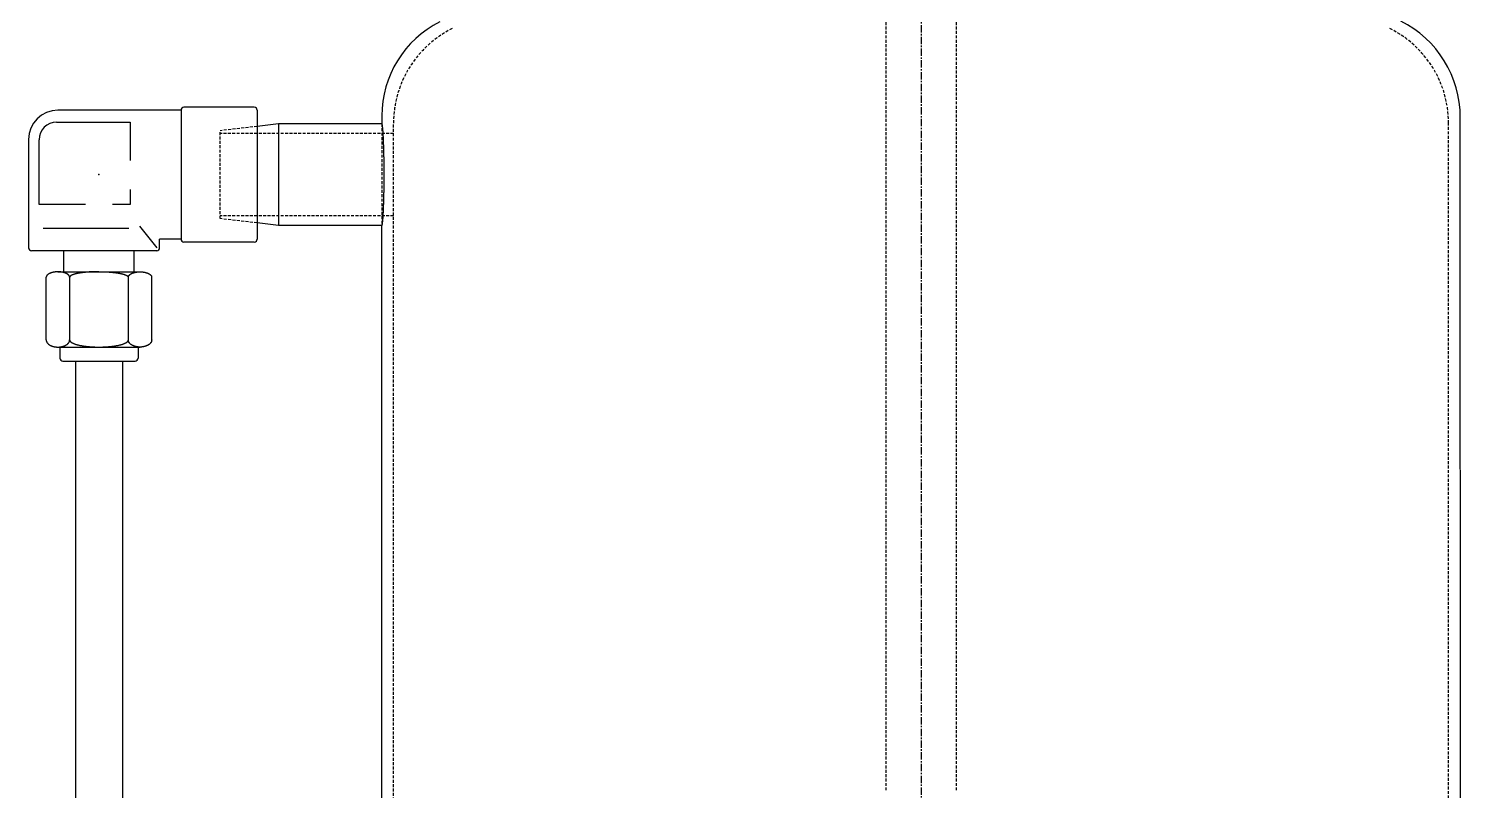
# Model space of a CAD drawing. Extents: x 248 to 1051, y 18 to 1053.
# Drawn here: x 264.2 to 508.5, y 349.5 to 479.4 of the extents above; entities that cross this region are included whole.
import ezdxf

# ---------------------------------------------------------------- set-up
doc = ezdxf.new("R2010")
doc.units = 0
doc.linetypes.add('CENTER', pattern=[2, 1.25, -0.25, 0.25, -0.25])
doc.linetypes.add('DASHED', pattern=[0.75, 0.5, -0.25])
doc.layers.get('0').update_dxf_attribs({"linetype": 'CONTINUOUS'})
doc.layers.add('CENTER', color=1, linetype='CENTER')

msp = doc.modelspace()

# ---------------------------------------------------------------- linework, layer by layer
at = {"color": 3, "linetype": 'DASHED'}
for p, q in [((410.5, 495.52), (410.5, 349.52)), ((422.5, 495.52), (422.5, 349.52)), ((303.24, 462.75), (296.89, 462.02)), ((296.89, 447.02), (296.89, 462.02)), ((324.5, 463.17), (324.5, 445.87)), ((326.5, 272.07), (326.5, 463.3)), ((506.5, 269.4), (506.5, 463.3)), ((303.24, 461.52), (296.89, 461.52)), ((326.5, 461.52), (303.24, 461.52)), ((303.24, 447.52), (296.89, 447.52)), ((326.5, 447.52), (303.24, 447.52)), ((303.24, 446.29), (296.89, 447.02))]:
    msp.add_line(p, q, dxfattribs=at)
at = {"color": 7, "linetype": 'CONTINUOUS'}
for p, q in [((290.24, 465.52), (269.24, 465.52)), ((290.24, 465.52), (290.24, 443.52)), ((302.74, 466.02), (290.74, 466.02)), ((303.24, 465.52), (303.24, 443.52)), ((324.5, 464.53), (324.5, 463.17)), ((508.51, 283.81), (508.5, 464.28)), ((269.02, 463.48), (281.56, 463.48)), ((281.56, 463.48), (281.56, 456.91)), ((306.89, 463.17), (303.24, 462.75)), ((324.5, 463.17), (306.89, 463.17)), ((306.89, 463.17), (306.89, 445.87)), ((264.24, 460.52), (264.24, 442.05)), ((266.02, 449.45), (266.02, 460.48)), ((281.56, 451.99), (281.56, 449.45)), ((273.94, 449.45), (266.02, 449.45)), ((281.56, 449.45), (278.57, 449.45)), ((266.7, 445.4), (281.34, 445.4)), ((283.15, 445.74), (286.09, 442.05)), ((306.89, 445.87), (303.24, 446.29)), ((324.5, 445.87), (306.89, 445.87)), ((324.5, 283.81), (324.5, 445.87)), ((286.59, 442.05), (286.59, 443.52)), ((290.24, 443.52), (286.59, 443.52)), ((302.74, 443.02), (290.74, 443.02)), ((286.09, 441.55), (264.74, 441.55)), ((270.22, 437.95), (270.22, 441.55)), ((282.26, 437.95), (282.26, 441.55)), ((269.24, 437.95), (283.24, 437.95)), ((267.24, 426.33), (267.24, 437.01)), ((271.23, 437.01), (271.23, 426.04)), ((281.24, 437.01), (281.24, 426.04)), ((285.24, 426.33), (285.24, 437.01)), ((269.24, 425.12), (283.24, 425.12)), ((269.57, 425.12), (269.57, 423.22)), ((282.91, 425.12), (282.91, 423.22)), ((270.07, 422.72), (282.41, 422.72)), ((272.24, 422.72), (272.24, 224.32)), ((280.24, 422.72), (280.24, 224.32))]:
    msp.add_line(p, q, dxfattribs=at)
for points in [[(324.5, 445.87, 0), (324.51, 445.87, 0), (324.52, 445.88, 0), (324.53, 445.89, 0), (324.54, 445.91, 0), (324.55, 445.93, 0), (324.56, 445.96, 0), (324.57, 445.99, 0), (324.58, 446.03, 0), (324.59, 446.08, 0), (324.6, 446.13, 0), (324.6, 446.18, 0), (324.61, 446.24, 0), (324.62, 446.3, 0), (324.63, 446.37, 0), (324.64, 446.45, 0), (324.65, 446.52, 0), (324.66, 446.61, 0), (324.67, 446.7, 0), (324.68, 446.79, 0), (324.68, 446.89, 0), (324.69, 446.99, 0), (324.7, 447.1, 0), (324.71, 447.21, 0), (324.72, 447.32, 0), (324.72, 447.44, 0), (324.73, 447.57, 0), (324.74, 447.7, 0), (324.75, 447.83, 0), (324.75, 447.97, 0), (324.76, 448.11, 0), (324.77, 448.25, 0), (324.77, 448.4, 0), (324.78, 448.55, 0), (324.79, 448.71, 0), (324.8, 448.87, 0), (324.8, 449.03, 0), (324.81, 449.19, 0), (324.81, 449.36, 0), (324.82, 449.54, 0), (324.82, 449.71, 0), (324.83, 449.89, 0), (324.83, 450.07, 0), (324.84, 450.25, 0), (324.84, 450.44, 0), (324.85, 450.63, 0), (324.85, 450.82, 0), (324.86, 451.01, 0), (324.86, 451.21, 0), (324.86, 451.4, 0), (324.87, 451.6, 0), (324.87, 451.8, 0), (324.87, 452.01, 0), (324.88, 452.21, 0), (324.88, 452.42, 0), (324.88, 452.62, 0), (324.88, 452.83, 0), (324.88, 453.04, 0), (324.88, 453.25, 0), (324.89, 453.46, 0), (324.89, 453.67, 0), (324.89, 453.88, 0), (324.89, 454.09, 0), (324.89, 454.3, 0), (324.89, 454.52, 0), (324.89, 454.73, 0), (324.89, 454.94, 0), (324.89, 455.15, 0), (324.89, 455.36, 0), (324.89, 455.57, 0), (324.88, 455.79, 0), (324.88, 456, 0), (324.88, 456.2, 0), (324.88, 456.41, 0), (324.88, 456.62, 0), (324.88, 456.82, 0), (324.87, 457.03, 0), (324.87, 457.23, 0), (324.87, 457.43, 0), (324.86, 457.63, 0), (324.86, 457.83, 0), (324.86, 458.02, 0), (324.85, 458.21, 0), (324.85, 458.41, 0), (324.84, 458.59, 0), (324.84, 458.78, 0), (324.83, 458.96, 0), (324.83, 459.14, 0), (324.82, 459.32, 0), (324.82, 459.5, 0), (324.81, 459.67, 0), (324.81, 459.84, 0), (324.8, 460, 0), (324.8, 460.17, 0), (324.79, 460.33, 0), (324.78, 460.48, 0), (324.77, 460.63, 0), (324.77, 460.78, 0), (324.76, 460.93, 0), (324.75, 461.07, 0), (324.75, 461.2, 0), (324.74, 461.34, 0), (324.73, 461.46, 0), (324.72, 461.59, 0), (324.72, 461.71, 0), (324.71, 461.82, 0), (324.7, 461.94, 0), (324.69, 462.04, 0), (324.68, 462.14, 0), (324.68, 462.24, 0), (324.67, 462.34, 0), (324.66, 462.42, 0), (324.65, 462.51, 0), (324.64, 462.59, 0), (324.63, 462.66, 0), (324.62, 462.73, 0), (324.61, 462.79, 0), (324.6, 462.85, 0), (324.6, 462.91, 0), (324.59, 462.96, 0), (324.58, 463, 0), (324.57, 463.04, 0), (324.56, 463.07, 0), (324.55, 463.1, 0), (324.54, 463.12, 0), (324.53, 463.14, 0), (324.52, 463.16, 0), (324.51, 463.16, 0), (324.5, 463.17, 0)], [(271.23, 437.01, 0), (271.23, 437.04, 0), (271.23, 437.06, 0), (271.23, 437.08, 0), (271.22, 437.1, 0), (271.22, 437.13, 0), (271.21, 437.15, 0), (271.2, 437.17, 0), (271.19, 437.19, 0), (271.19, 437.22, 0), (271.17, 437.24, 0), (271.16, 437.26, 0), (271.15, 437.28, 0), (271.13, 437.31, 0), (271.12, 437.33, 0), (271.1, 437.35, 0), (271.08, 437.37, 0), (271.06, 437.39, 0), (271.04, 437.41, 0), (271.02, 437.43, 0), (271, 437.45, 0), (270.97, 437.47, 0), (270.95, 437.49, 0), (270.92, 437.51, 0), (270.9, 437.53, 0), (270.87, 437.55, 0), (270.84, 437.57, 0), (270.81, 437.59, 0), (270.78, 437.61, 0), (270.75, 437.62, 0), (270.72, 437.64, 0), (270.68, 437.66, 0), (270.65, 437.67, 0), (270.61, 437.69, 0), (270.58, 437.71, 0), (270.54, 437.72, 0), (270.5, 437.74, 0), (270.46, 437.75, 0), (270.43, 437.76, 0), (270.39, 437.78, 0), (270.35, 437.79, 0), (270.31, 437.8, 0), (270.26, 437.81, 0), (270.22, 437.83, 0), (270.18, 437.84, 0), (270.13, 437.85, 0), (270.09, 437.86, 0), (270.05, 437.87, 0), (270, 437.88, 0), (269.95, 437.88, 0), (269.91, 437.89, 0), (269.86, 437.9, 0), (269.82, 437.91, 0), (269.77, 437.91, 0), (269.72, 437.92, 0), (269.67, 437.93, 0), (269.63, 437.93, 0), (269.58, 437.93, 0), (269.53, 437.94, 0), (269.48, 437.94, 0), (269.43, 437.94, 0), (269.38, 437.94, 0), (269.33, 437.95, 0), (269.29, 437.95, 0), (269.24, 437.95, 0), (269.19, 437.95, 0), (269.14, 437.95, 0), (269.09, 437.94, 0), (269.04, 437.94, 0), (268.99, 437.94, 0), (268.94, 437.94, 0), (268.89, 437.93, 0), (268.85, 437.93, 0), (268.8, 437.93, 0), (268.75, 437.92, 0), (268.7, 437.91, 0), (268.66, 437.91, 0), (268.61, 437.9, 0), (268.56, 437.89, 0), (268.52, 437.88, 0), (268.47, 437.88, 0), (268.43, 437.87, 0), (268.38, 437.86, 0), (268.34, 437.85, 0), (268.3, 437.84, 0), (268.25, 437.83, 0), (268.21, 437.81, 0), (268.17, 437.8, 0), (268.13, 437.79, 0), (268.09, 437.78, 0), (268.05, 437.76, 0), (268.01, 437.75, 0), (267.97, 437.74, 0), (267.93, 437.72, 0), (267.89, 437.71, 0), (267.86, 437.69, 0), (267.82, 437.67, 0), (267.79, 437.66, 0), (267.76, 437.64, 0), (267.72, 437.62, 0), (267.69, 437.61, 0), (267.66, 437.59, 0), (267.63, 437.57, 0), (267.6, 437.55, 0), (267.58, 437.53, 0), (267.55, 437.51, 0), (267.52, 437.49, 0), (267.5, 437.47, 0), (267.48, 437.45, 0), (267.45, 437.43, 0), (267.43, 437.41, 0), (267.41, 437.39, 0), (267.39, 437.37, 0), (267.37, 437.35, 0), (267.36, 437.33, 0), (267.34, 437.31, 0), (267.32, 437.28, 0), (267.31, 437.26, 0), (267.3, 437.24, 0), (267.29, 437.22, 0), (267.28, 437.19, 0), (267.27, 437.17, 0), (267.26, 437.15, 0), (267.25, 437.13, 0), (267.25, 437.1, 0), (267.25, 437.08, 0), (267.24, 437.06, 0), (267.24, 437.04, 0), (267.24, 437.01, 0)], [(276.24, 437.96, 0), (276.18, 437.96, 0), (276.12, 437.96, 0), (276.06, 437.96, 0), (276, 437.96, 0), (275.94, 437.96, 0), (275.88, 437.96, 0), (275.81, 437.96, 0), (275.75, 437.96, 0), (275.69, 437.96, 0), (275.63, 437.96, 0), (275.57, 437.96, 0), (275.51, 437.96, 0), (275.45, 437.96, 0), (275.39, 437.95, 0), (275.33, 437.95, 0), (275.27, 437.95, 0), (275.21, 437.95, 0), (275.15, 437.95, 0), (275.09, 437.94, 0), (275.03, 437.94, 0), (274.98, 437.94, 0), (274.92, 437.94, 0), (274.86, 437.93, 0), (274.8, 437.93, 0), (274.74, 437.93, 0), (274.68, 437.92, 0), (274.62, 437.92, 0), (274.57, 437.92, 0), (274.51, 437.91, 0), (274.45, 437.91, 0), (274.39, 437.9, 0), (274.34, 437.9, 0), (274.28, 437.9, 0), (274.22, 437.89, 0), (274.17, 437.89, 0), (274.11, 437.88, 0), (274.06, 437.88, 0), (274, 437.87, 0), (273.95, 437.87, 0), (273.89, 437.86, 0), (273.84, 437.86, 0), (273.79, 437.85, 0), (273.73, 437.85, 0), (273.68, 437.84, 0), (273.63, 437.83, 0), (273.57, 437.83, 0), (273.52, 437.82, 0), (273.47, 437.81, 0), (273.42, 437.81, 0), (273.37, 437.8, 0), (273.32, 437.8, 0), (273.27, 437.79, 0), (273.22, 437.78, 0), (273.17, 437.77, 0), (273.12, 437.77, 0), (273.08, 437.76, 0), (273.03, 437.75, 0), (272.98, 437.74, 0), (272.94, 437.74, 0), (272.89, 437.73, 0), (272.84, 437.72, 0), (272.8, 437.71, 0), (272.75, 437.7, 0), (272.71, 437.7, 0), (272.67, 437.69, 0), (272.62, 437.68, 0), (272.58, 437.67, 0), (272.54, 437.66, 0), (272.5, 437.65, 0), (272.46, 437.64, 0), (272.42, 437.64, 0), (272.38, 437.63, 0), (272.34, 437.62, 0), (272.3, 437.61, 0), (272.26, 437.6, 0), (272.23, 437.59, 0), (272.19, 437.58, 0), (272.15, 437.57, 0), (272.12, 437.56, 0), (272.08, 437.55, 0), (272.05, 437.54, 0), (272.02, 437.53, 0), (271.98, 437.52, 0), (271.95, 437.51, 0), (271.92, 437.5, 0), (271.89, 437.49, 0), (271.86, 437.48, 0), (271.83, 437.47, 0), (271.8, 437.46, 0), (271.77, 437.45, 0), (271.75, 437.44, 0), (271.72, 437.43, 0), (271.69, 437.42, 0), (271.67, 437.41, 0), (271.64, 437.39, 0), (271.62, 437.38, 0), (271.6, 437.37, 0), (271.57, 437.36, 0), (271.55, 437.35, 0), (271.53, 437.34, 0), (271.51, 437.33, 0), (271.49, 437.32, 0), (271.47, 437.31, 0), (271.45, 437.3, 0), (271.43, 437.28, 0), (271.42, 437.27, 0), (271.4, 437.26, 0), (271.38, 437.25, 0), (271.37, 437.24, 0), (271.36, 437.23, 0), (271.34, 437.21, 0), (271.33, 437.2, 0), (271.32, 437.19, 0), (271.31, 437.18, 0), (271.3, 437.17, 0), (271.29, 437.15, 0), (271.28, 437.14, 0), (271.27, 437.13, 0), (271.26, 437.12, 0), (271.26, 437.11, 0), (271.25, 437.1, 0), (271.25, 437.08, 0), (271.24, 437.07, 0), (271.24, 437.06, 0), (271.24, 437.05, 0), (271.24, 437.04, 0), (271.23, 437.02, 0), (271.23, 437.01, 0)], [(276.24, 437.96, 0), (276.3, 437.96, 0), (276.36, 437.96, 0), (276.42, 437.96, 0), (276.48, 437.96, 0), (276.54, 437.96, 0), (276.6, 437.96, 0), (276.66, 437.96, 0), (276.72, 437.96, 0), (276.79, 437.96, 0), (276.85, 437.96, 0), (276.91, 437.96, 0), (276.97, 437.96, 0), (277.03, 437.96, 0), (277.09, 437.95, 0), (277.15, 437.95, 0), (277.21, 437.95, 0), (277.27, 437.95, 0), (277.33, 437.95, 0), (277.38, 437.94, 0), (277.44, 437.94, 0), (277.5, 437.94, 0), (277.56, 437.94, 0), (277.62, 437.93, 0), (277.68, 437.93, 0), (277.74, 437.93, 0), (277.8, 437.92, 0), (277.86, 437.92, 0), (277.91, 437.92, 0), (277.97, 437.91, 0), (278.03, 437.91, 0), (278.08, 437.9, 0), (278.14, 437.9, 0), (278.2, 437.9, 0), (278.25, 437.89, 0), (278.31, 437.89, 0), (278.37, 437.88, 0), (278.42, 437.88, 0), (278.48, 437.87, 0), (278.53, 437.87, 0), (278.58, 437.86, 0), (278.64, 437.86, 0), (278.69, 437.85, 0), (278.75, 437.85, 0), (278.8, 437.84, 0), (278.85, 437.83, 0), (278.9, 437.83, 0), (278.95, 437.82, 0), (279.01, 437.81, 0), (279.06, 437.81, 0), (279.11, 437.8, 0), (279.16, 437.8, 0), (279.21, 437.79, 0), (279.26, 437.78, 0), (279.31, 437.77, 0), (279.35, 437.77, 0), (279.4, 437.76, 0), (279.45, 437.75, 0), (279.5, 437.74, 0), (279.54, 437.74, 0), (279.59, 437.73, 0), (279.63, 437.72, 0), (279.68, 437.71, 0), (279.72, 437.7, 0), (279.77, 437.7, 0), (279.81, 437.69, 0), (279.85, 437.68, 0), (279.9, 437.67, 0), (279.94, 437.66, 0), (279.98, 437.65, 0), (280.02, 437.64, 0), (280.06, 437.64, 0), (280.1, 437.63, 0), (280.14, 437.62, 0), (280.18, 437.61, 0), (280.21, 437.6, 0), (280.25, 437.59, 0), (280.29, 437.58, 0), (280.32, 437.57, 0), (280.36, 437.56, 0), (280.39, 437.55, 0), (280.43, 437.54, 0), (280.46, 437.53, 0), (280.49, 437.52, 0), (280.53, 437.51, 0), (280.56, 437.5, 0), (280.59, 437.49, 0), (280.62, 437.48, 0), (280.65, 437.47, 0), (280.68, 437.46, 0), (280.71, 437.45, 0), (280.73, 437.44, 0), (280.76, 437.43, 0), (280.79, 437.42, 0), (280.81, 437.41, 0), (280.84, 437.39, 0), (280.86, 437.38, 0), (280.88, 437.37, 0), (280.91, 437.36, 0), (280.93, 437.35, 0), (280.95, 437.34, 0), (280.97, 437.33, 0), (280.99, 437.32, 0), (281.01, 437.31, 0), (281.03, 437.3, 0), (281.05, 437.28, 0), (281.06, 437.27, 0), (281.08, 437.26, 0), (281.09, 437.25, 0), (281.11, 437.24, 0), (281.12, 437.23, 0), (281.13, 437.21, 0), (281.15, 437.2, 0), (281.16, 437.19, 0), (281.17, 437.18, 0), (281.18, 437.17, 0), (281.19, 437.15, 0), (281.2, 437.14, 0), (281.21, 437.13, 0), (281.21, 437.12, 0), (281.22, 437.11, 0), (281.23, 437.1, 0), (281.23, 437.08, 0), (281.24, 437.07, 0), (281.24, 437.06, 0), (281.24, 437.05, 0), (281.24, 437.04, 0), (281.24, 437.02, 0), (281.25, 437.01, 0)], [(281.25, 437.01, 0), (281.25, 437.04, 0), (281.25, 437.06, 0), (281.25, 437.08, 0), (281.25, 437.1, 0), (281.26, 437.13, 0), (281.27, 437.15, 0), (281.27, 437.17, 0), (281.28, 437.19, 0), (281.29, 437.22, 0), (281.31, 437.24, 0), (281.32, 437.26, 0), (281.33, 437.28, 0), (281.35, 437.31, 0), (281.36, 437.33, 0), (281.38, 437.35, 0), (281.4, 437.37, 0), (281.42, 437.39, 0), (281.44, 437.41, 0), (281.46, 437.43, 0), (281.48, 437.45, 0), (281.5, 437.47, 0), (281.53, 437.49, 0), (281.56, 437.51, 0), (281.58, 437.53, 0), (281.61, 437.55, 0), (281.64, 437.57, 0), (281.67, 437.59, 0), (281.7, 437.61, 0), (281.73, 437.62, 0), (281.76, 437.64, 0), (281.8, 437.66, 0), (281.83, 437.67, 0), (281.87, 437.69, 0), (281.9, 437.71, 0), (281.94, 437.72, 0), (281.98, 437.74, 0), (282.01, 437.75, 0), (282.05, 437.76, 0), (282.09, 437.78, 0), (282.13, 437.79, 0), (282.17, 437.8, 0), (282.21, 437.81, 0), (282.26, 437.83, 0), (282.3, 437.84, 0), (282.34, 437.85, 0), (282.39, 437.86, 0), (282.43, 437.87, 0), (282.48, 437.88, 0), (282.52, 437.88, 0), (282.57, 437.89, 0), (282.62, 437.9, 0), (282.66, 437.91, 0), (282.71, 437.91, 0), (282.76, 437.92, 0), (282.8, 437.93, 0), (282.85, 437.93, 0), (282.9, 437.93, 0), (282.95, 437.94, 0), (283, 437.94, 0), (283.05, 437.94, 0), (283.1, 437.94, 0), (283.14, 437.95, 0), (283.19, 437.95, 0), (283.24, 437.95, 0), (283.29, 437.95, 0), (283.34, 437.95, 0), (283.39, 437.94, 0), (283.44, 437.94, 0), (283.49, 437.94, 0), (283.54, 437.94, 0), (283.58, 437.93, 0), (283.63, 437.93, 0), (283.68, 437.93, 0), (283.73, 437.92, 0), (283.77, 437.91, 0), (283.82, 437.91, 0), (283.87, 437.9, 0), (283.92, 437.89, 0), (283.96, 437.88, 0), (284.01, 437.88, 0), (284.05, 437.87, 0), (284.1, 437.86, 0), (284.14, 437.85, 0), (284.18, 437.84, 0), (284.23, 437.83, 0), (284.27, 437.81, 0), (284.31, 437.8, 0), (284.35, 437.79, 0), (284.39, 437.78, 0), (284.43, 437.76, 0), (284.47, 437.75, 0), (284.51, 437.74, 0), (284.55, 437.72, 0), (284.58, 437.71, 0), (284.62, 437.69, 0), (284.65, 437.67, 0), (284.69, 437.66, 0), (284.72, 437.64, 0), (284.75, 437.62, 0), (284.79, 437.61, 0), (284.82, 437.59, 0), (284.85, 437.57, 0), (284.88, 437.55, 0), (284.9, 437.53, 0), (284.93, 437.51, 0), (284.95, 437.49, 0), (284.98, 437.47, 0), (285, 437.45, 0), (285.03, 437.43, 0), (285.05, 437.41, 0), (285.07, 437.39, 0), (285.09, 437.37, 0), (285.11, 437.35, 0), (285.12, 437.33, 0), (285.14, 437.31, 0), (285.15, 437.28, 0), (285.17, 437.26, 0), (285.18, 437.24, 0), (285.19, 437.22, 0), (285.2, 437.19, 0), (285.21, 437.17, 0), (285.22, 437.15, 0), (285.22, 437.13, 0), (285.23, 437.1, 0), (285.23, 437.08, 0), (285.24, 437.06, 0), (285.24, 437.04, 0), (285.24, 437.01, 0)], [(267.24, 426.33, 0), (267.24, 426.3, 0), (267.24, 426.27, 0), (267.25, 426.24, 0), (267.25, 426.21, 0), (267.25, 426.18, 0), (267.26, 426.15, 0), (267.27, 426.12, 0), (267.28, 426.09, 0), (267.29, 426.06, 0), (267.3, 426.03, 0), (267.31, 426, 0), (267.32, 425.98, 0), (267.34, 425.95, 0), (267.36, 425.92, 0), (267.37, 425.89, 0), (267.39, 425.86, 0), (267.41, 425.84, 0), (267.43, 425.81, 0), (267.45, 425.78, 0), (267.48, 425.76, 0), (267.5, 425.73, 0), (267.52, 425.7, 0), (267.55, 425.68, 0), (267.58, 425.65, 0), (267.6, 425.63, 0), (267.63, 425.61, 0), (267.66, 425.58, 0), (267.69, 425.56, 0), (267.72, 425.54, 0), (267.76, 425.51, 0), (267.79, 425.49, 0), (267.82, 425.47, 0), (267.86, 425.45, 0), (267.89, 425.43, 0), (267.93, 425.41, 0), (267.97, 425.39, 0), (268.01, 425.37, 0), (268.05, 425.36, 0), (268.09, 425.34, 0), (268.13, 425.32, 0), (268.17, 425.3, 0), (268.21, 425.29, 0), (268.25, 425.27, 0), (268.3, 425.26, 0), (268.34, 425.25, 0), (268.38, 425.23, 0), (268.43, 425.22, 0), (268.47, 425.21, 0), (268.52, 425.2, 0), (268.56, 425.19, 0), (268.61, 425.18, 0), (268.66, 425.17, 0), (268.7, 425.16, 0), (268.75, 425.15, 0), (268.8, 425.15, 0), (268.85, 425.14, 0), (268.89, 425.13, 0), (268.94, 425.13, 0), (268.99, 425.12, 0), (269.04, 425.12, 0), (269.09, 425.12, 0), (269.14, 425.12, 0), (269.19, 425.12, 0), (269.24, 425.12, 0), (269.29, 425.12, 0), (269.33, 425.12, 0), (269.38, 425.12, 0), (269.43, 425.12, 0), (269.48, 425.12, 0), (269.53, 425.13, 0), (269.58, 425.13, 0), (269.63, 425.14, 0), (269.67, 425.15, 0), (269.72, 425.15, 0), (269.77, 425.16, 0), (269.82, 425.17, 0), (269.86, 425.18, 0), (269.91, 425.19, 0), (269.95, 425.2, 0), (270, 425.21, 0), (270.05, 425.22, 0), (270.09, 425.23, 0), (270.13, 425.25, 0), (270.18, 425.26, 0), (270.22, 425.27, 0), (270.26, 425.29, 0), (270.31, 425.3, 0), (270.35, 425.32, 0), (270.39, 425.34, 0), (270.43, 425.36, 0), (270.46, 425.37, 0), (270.5, 425.39, 0), (270.54, 425.41, 0), (270.58, 425.43, 0), (270.61, 425.45, 0), (270.65, 425.47, 0), (270.68, 425.49, 0), (270.72, 425.51, 0), (270.75, 425.54, 0), (270.78, 425.56, 0), (270.81, 425.58, 0), (270.84, 425.61, 0), (270.87, 425.63, 0), (270.9, 425.65, 0), (270.92, 425.68, 0), (270.95, 425.7, 0), (270.97, 425.73, 0), (271, 425.76, 0), (271.02, 425.78, 0), (271.04, 425.81, 0), (271.06, 425.84, 0), (271.08, 425.86, 0), (271.1, 425.89, 0), (271.12, 425.92, 0), (271.13, 425.95, 0), (271.15, 425.98, 0), (271.16, 426, 0), (271.17, 426.03, 0), (271.19, 426.06, 0), (271.19, 426.09, 0), (271.2, 426.12, 0), (271.21, 426.15, 0), (271.22, 426.18, 0), (271.22, 426.21, 0), (271.23, 426.24, 0), (271.23, 426.27, 0), (271.23, 426.3, 0), (271.23, 426.33, 0)], [(271.23, 426.33, 0), (271.24, 426.3, 0), (271.24, 426.27, 0), (271.25, 426.24, 0), (271.26, 426.21, 0), (271.27, 426.18, 0), (271.29, 426.15, 0), (271.31, 426.12, 0), (271.33, 426.09, 0), (271.36, 426.06, 0), (271.38, 426.03, 0), (271.42, 426, 0), (271.45, 425.98, 0), (271.49, 425.95, 0), (271.53, 425.92, 0), (271.57, 425.89, 0), (271.62, 425.86, 0), (271.66, 425.84, 0), (271.71, 425.81, 0), (271.77, 425.78, 0), (271.82, 425.76, 0), (271.88, 425.73, 0), (271.95, 425.7, 0), (272.01, 425.68, 0), (272.08, 425.65, 0), (272.15, 425.63, 0), (272.22, 425.61, 0), (272.29, 425.58, 0), (272.37, 425.56, 0), (272.45, 425.54, 0), (272.53, 425.51, 0), (272.61, 425.49, 0), (272.7, 425.47, 0), (272.79, 425.45, 0), (272.88, 425.43, 0), (272.97, 425.41, 0), (273.06, 425.39, 0), (273.16, 425.37, 0), (273.26, 425.36, 0), (273.36, 425.34, 0), (273.46, 425.32, 0), (273.56, 425.3, 0), (273.67, 425.29, 0), (273.77, 425.27, 0), (273.88, 425.26, 0), (273.99, 425.25, 0), (274.1, 425.23, 0), (274.21, 425.22, 0), (274.32, 425.21, 0), (274.44, 425.2, 0), (274.55, 425.19, 0), (274.67, 425.18, 0), (274.79, 425.17, 0), (274.9, 425.16, 0), (275.02, 425.15, 0), (275.14, 425.15, 0), (275.26, 425.14, 0), (275.38, 425.13, 0), (275.5, 425.13, 0), (275.63, 425.12, 0), (275.75, 425.12, 0), (275.87, 425.12, 0), (275.99, 425.12, 0), (276.12, 425.12, 0), (276.24, 425.12, 0), (276.36, 425.12, 0), (276.49, 425.12, 0), (276.61, 425.12, 0), (276.73, 425.12, 0), (276.85, 425.12, 0), (276.97, 425.13, 0), (277.1, 425.13, 0), (277.22, 425.14, 0), (277.34, 425.15, 0), (277.45, 425.15, 0), (277.57, 425.16, 0), (277.69, 425.17, 0), (277.81, 425.18, 0), (277.93, 425.19, 0), (278.04, 425.2, 0), (278.15, 425.21, 0), (278.27, 425.22, 0), (278.38, 425.23, 0), (278.49, 425.25, 0), (278.6, 425.26, 0), (278.71, 425.27, 0), (278.81, 425.29, 0), (278.92, 425.3, 0), (279.02, 425.32, 0), (279.12, 425.34, 0), (279.22, 425.36, 0), (279.32, 425.37, 0), (279.42, 425.39, 0), (279.51, 425.41, 0), (279.6, 425.43, 0), (279.69, 425.45, 0), (279.78, 425.47, 0), (279.86, 425.49, 0), (279.95, 425.51, 0), (280.03, 425.54, 0), (280.11, 425.56, 0), (280.19, 425.58, 0), (280.26, 425.61, 0), (280.33, 425.63, 0), (280.4, 425.65, 0), (280.47, 425.68, 0), (280.53, 425.7, 0), (280.59, 425.73, 0), (280.65, 425.76, 0), (280.71, 425.78, 0), (280.76, 425.81, 0), (280.81, 425.84, 0), (280.86, 425.86, 0), (280.91, 425.89, 0), (280.95, 425.92, 0), (280.99, 425.95, 0), (281.03, 425.98, 0), (281.06, 426, 0), (281.1, 426.03, 0), (281.12, 426.06, 0), (281.15, 426.09, 0), (281.17, 426.12, 0), (281.19, 426.15, 0), (281.21, 426.18, 0), (281.22, 426.21, 0), (281.23, 426.24, 0), (281.24, 426.27, 0), (281.24, 426.3, 0), (281.25, 426.33, 0)], [(285.24, 426.33, 0), (285.24, 426.3, 0), (285.24, 426.27, 0), (285.23, 426.24, 0), (285.23, 426.21, 0), (285.22, 426.18, 0), (285.22, 426.15, 0), (285.21, 426.12, 0), (285.2, 426.09, 0), (285.19, 426.06, 0), (285.18, 426.03, 0), (285.17, 426, 0), (285.15, 425.98, 0), (285.14, 425.95, 0), (285.12, 425.92, 0), (285.11, 425.89, 0), (285.09, 425.86, 0), (285.07, 425.84, 0), (285.05, 425.81, 0), (285.03, 425.78, 0), (285, 425.76, 0), (284.98, 425.73, 0), (284.95, 425.7, 0), (284.93, 425.68, 0), (284.9, 425.65, 0), (284.88, 425.63, 0), (284.85, 425.61, 0), (284.82, 425.58, 0), (284.79, 425.56, 0), (284.75, 425.54, 0), (284.72, 425.51, 0), (284.69, 425.49, 0), (284.65, 425.47, 0), (284.62, 425.45, 0), (284.58, 425.43, 0), (284.55, 425.41, 0), (284.51, 425.39, 0), (284.47, 425.37, 0), (284.43, 425.36, 0), (284.39, 425.34, 0), (284.35, 425.32, 0), (284.31, 425.3, 0), (284.27, 425.29, 0), (284.23, 425.27, 0), (284.18, 425.26, 0), (284.14, 425.25, 0), (284.1, 425.23, 0), (284.05, 425.22, 0), (284.01, 425.21, 0), (283.96, 425.2, 0), (283.92, 425.19, 0), (283.87, 425.18, 0), (283.82, 425.17, 0), (283.77, 425.16, 0), (283.73, 425.15, 0), (283.68, 425.15, 0), (283.63, 425.14, 0), (283.58, 425.13, 0), (283.54, 425.13, 0), (283.49, 425.12, 0), (283.44, 425.12, 0), (283.39, 425.12, 0), (283.34, 425.12, 0), (283.29, 425.12, 0), (283.24, 425.12, 0), (283.19, 425.12, 0), (283.14, 425.12, 0), (283.1, 425.12, 0), (283.05, 425.12, 0), (283, 425.12, 0), (282.95, 425.13, 0), (282.9, 425.13, 0), (282.85, 425.14, 0), (282.8, 425.15, 0), (282.76, 425.15, 0), (282.71, 425.16, 0), (282.66, 425.17, 0), (282.62, 425.18, 0), (282.57, 425.19, 0), (282.52, 425.2, 0), (282.48, 425.21, 0), (282.43, 425.22, 0), (282.39, 425.23, 0), (282.34, 425.25, 0), (282.3, 425.26, 0), (282.26, 425.27, 0), (282.21, 425.29, 0), (282.17, 425.3, 0), (282.13, 425.32, 0), (282.09, 425.34, 0), (282.05, 425.36, 0), (282.01, 425.37, 0), (281.98, 425.39, 0), (281.94, 425.41, 0), (281.9, 425.43, 0), (281.87, 425.45, 0), (281.83, 425.47, 0), (281.8, 425.49, 0), (281.76, 425.51, 0), (281.73, 425.54, 0), (281.7, 425.56, 0), (281.67, 425.58, 0), (281.64, 425.61, 0), (281.61, 425.63, 0), (281.58, 425.65, 0), (281.56, 425.68, 0), (281.53, 425.7, 0), (281.5, 425.73, 0), (281.48, 425.76, 0), (281.46, 425.78, 0), (281.44, 425.81, 0), (281.42, 425.84, 0), (281.4, 425.86, 0), (281.38, 425.89, 0), (281.36, 425.92, 0), (281.35, 425.95, 0), (281.33, 425.98, 0), (281.32, 426, 0), (281.31, 426.03, 0), (281.29, 426.06, 0), (281.28, 426.09, 0), (281.27, 426.12, 0), (281.27, 426.15, 0), (281.26, 426.18, 0), (281.25, 426.21, 0), (281.25, 426.24, 0), (281.25, 426.27, 0), (281.25, 426.3, 0), (281.25, 426.33, 0)]]:
    msp.add_polyline3d(points, dxfattribs=at)
for centre, radius, start, end in [((342.5, 464.53), 18, 116.822, 180), ((490.1, 464.28), 18.4, 0, 63.2642), ((269.24, 460.52), 5, 90, 180), ((290.74, 465.52), 0.5, 90, 180), ((302.74, 465.52), 0.5, 0, 90), ((269.02, 460.48), 3, 90, 180), ((290.74, 443.52), 0.5, 180, 270), ((302.74, 443.52), 0.5, 270, 0), ((264.74, 442.05), 0.5, 180, 270), ((286.09, 442.05), 0.5, 270, 0), ((270.07, 423.22), 0.5, 180, 270), ((282.41, 423.22), 0.5, 270, 0)]:
    msp.add_arc(centre, radius, start, end, dxfattribs=at)
at = {"color": 3, "linetype": 'DASHED'}
for centre, start, end in [((344.5, 463.3), 116.3878, 180), ((488.5, 463.3), 0, 63.6122)]:
    msp.add_arc(centre, 18, start, end, dxfattribs=at)
at = {"color": 7, "linetype": 'CONTINUOUS'}
msp.add_point((276.24, 454.52), dxfattribs=at)
at = {"layer": 'CENTER', "color": 1, "linetype": 'CENTER'}
msp.add_line((416.5, 794.02), (416.5, 132.52), dxfattribs=at)

doc.saveas('drawing.dxf')
